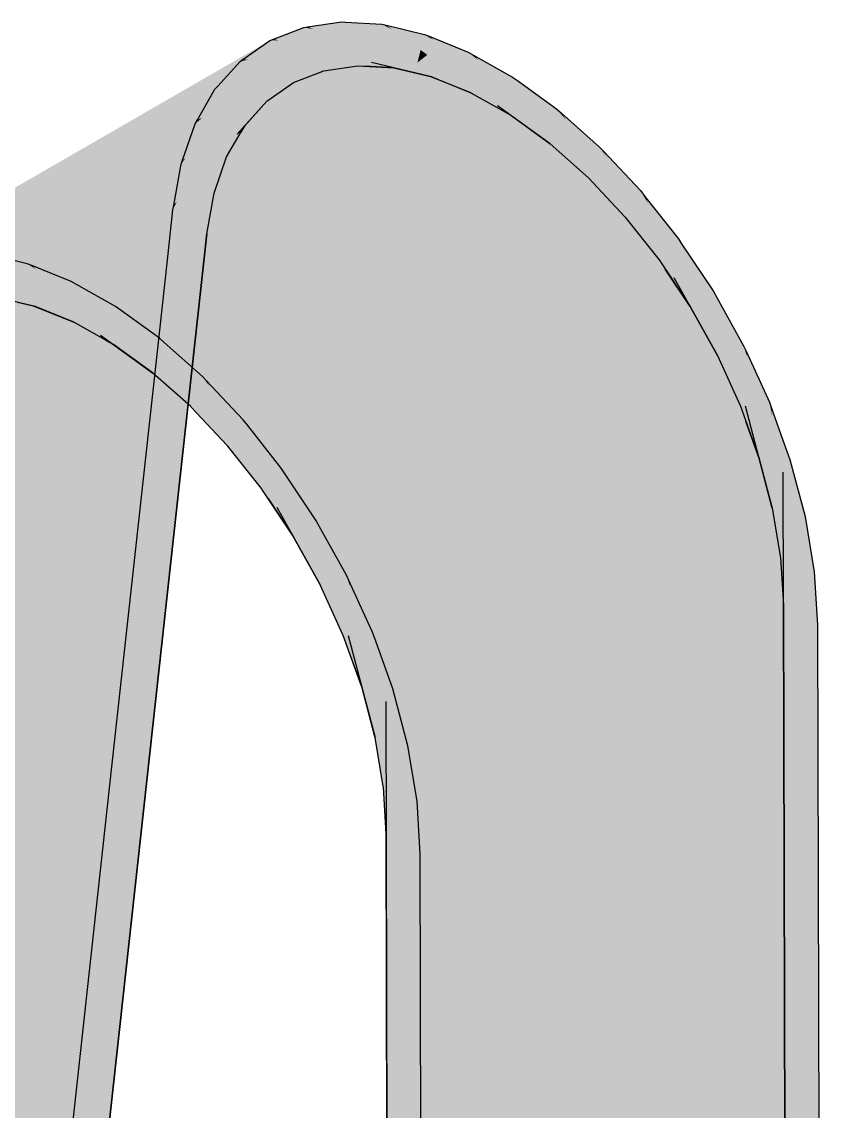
# Model space of a CAD drawing. Extents: x 0 to 2378, y 0 to 1682.
# Drawn here: x 1729 to 1778.8, y 1127.8 to 1195.7 of the extents above; entities that cross this region are included whole.
import ezdxf

# ---------------------------------------------------------------- set-up
doc = ezdxf.new("R2010")
doc.units = 0
doc.layers.add('SOMBRA', color=8, linetype='CONTINUOUS')
doc.layers.add('VISIBLE', color=7, linetype='CONTINUOUS')

msp = doc.modelspace()

# ---------------------------------------------------------------- linework, layer by layer
at = {"layer": 'SOMBRA', "color": 254}
for points in [[(1748.9395, 1195.6587), (1744.387, 1193.9355), (1724.1907, 1181.37)], [(1746.6667, 1194.182), (1748.9395, 1195.6587), (1724.1907, 1181.37)], [(1751.4638, 1195.5076), (1746.6667, 1194.182), (1726.7151, 1181.2189)], [(1749.0906, 1193.905), (1751.4638, 1195.5076), (1726.7151, 1181.2189)], [(1748.9395, 1195.6587), (1746.83, 1195.3459), (1744.387, 1193.9355)], [(1749.1976, 1195.6432), (1748.9395, 1195.6587), (1746.6667, 1194.182)], [(1751.4638, 1195.5076), (1749.1976, 1195.6432), (1746.6667, 1194.182)], [(1751.7486, 1195.4397), (1751.4638, 1195.5076), (1749.0906, 1193.905)], [(1754.1155, 1194.8748), (1751.7486, 1195.4397), (1749.0906, 1193.905)], [(1746.5989, 1195.3117), (1741.9061, 1192.9569), (1721.8502, 1181.023)], [(1744.387, 1193.9355), (1746.5989, 1195.3117), (1721.8502, 1181.023)], [(1754.1155, 1194.8748), (1749.0906, 1193.905), (1729.3667, 1180.5861)], [(1751.7983, 1193.2552), (1754.1155, 1194.8748), (1729.3667, 1180.5861)], [(1746.5989, 1195.3117), (1744.7187, 1194.5807), (1741.9061, 1192.9569)], [(1746.83, 1195.3459), (1746.5989, 1195.3117), (1744.387, 1193.9355)], [(1754.4027, 1194.7588), (1754.1155, 1194.8748), (1751.7983, 1193.2552)], [(1756.8449, 1193.7725), (1754.4027, 1194.7588), (1751.7983, 1193.2552)], [(1744.4776, 1194.487), (1740.3866, 1191.9188), (1719.7289, 1180.1983)], [(1741.9061, 1192.9569), (1744.4776, 1194.487), (1719.7289, 1180.1983)], [(1746.6667, 1194.182), (1724.1907, 1181.37), (1724.4489, 1181.3545)], [(1746.6667, 1194.182), (1724.4489, 1181.3545), (1726.7151, 1181.2189)], [(1744.4776, 1194.487), (1742.8061, 1193.3157), (1740.3866, 1191.9188)], [(1744.7187, 1194.5807), (1744.4776, 1194.487), (1741.9061, 1192.9569)], [(1744.387, 1193.9355), (1721.8502, 1181.023), (1722.0812, 1181.0572)], [(1744.387, 1193.9355), (1722.0812, 1181.0572), (1724.1907, 1181.37)], [(1749.0906, 1193.905), (1726.7151, 1181.2189), (1726.9999, 1181.151)], [(1749.0906, 1193.905), (1726.9999, 1181.151), (1729.3667, 1180.5861)], [(1756.8449, 1193.7725), (1751.7983, 1193.2552), (1732.0962, 1179.4839)], [(1754.1909, 1191.8588), (1756.8449, 1193.7725), (1732.0962, 1179.4839)], [(1757.1787, 1193.5838), (1756.8449, 1193.7725), (1754.1909, 1191.8588)], [(1759.6097, 1192.2089), (1757.1787, 1193.5838), (1754.1909, 1191.8588)], [(1742.625, 1193.1888), (1738.4983, 1190.0655), (1717.8763, 1178.9001)], [(1740.3866, 1191.9188), (1742.625, 1193.1888), (1717.8763, 1178.9001)], [(1741.9061, 1192.9569), (1719.7289, 1180.1983), (1719.97, 1180.292)], [(1741.9061, 1192.9569), (1719.97, 1180.292), (1721.8502, 1181.023)], [(1751.7983, 1193.2552), (1729.3667, 1180.5861), (1729.654, 1180.4701)], [(1751.7983, 1193.2552), (1729.654, 1180.4701), (1732.0962, 1179.4839)], [(1742.625, 1193.1888), (1741.2351, 1191.6456), (1738.4983, 1190.0655)], [(1742.8061, 1193.3157), (1742.625, 1193.1888), (1740.3866, 1191.9188)], [(1759.6097, 1192.2089), (1754.1909, 1191.8588), (1734.861, 1177.9203)], [(1757.2341, 1190.4522), (1759.6097, 1192.2089), (1734.861, 1177.9203)], [(1759.9059, 1191.9947), (1759.6097, 1192.2089), (1757.2341, 1190.4522)], [(1741.0623, 1191.4537), (1737.071, 1187.881), (1716.3136, 1177.165)], [(1738.4983, 1190.0655), (1741.0623, 1191.4537), (1716.3136, 1177.165)], [(1740.3866, 1191.9188), (1717.8763, 1178.9001), (1718.0574, 1179.027)], [(1740.3866, 1191.9188), (1718.0574, 1179.027), (1719.7289, 1180.1983)], [(1754.1909, 1191.8588), (1732.0962, 1179.4839), (1732.43, 1179.2951)], [(1754.1909, 1191.8588), (1732.43, 1179.2951), (1734.861, 1177.9203)], [(1741.0623, 1191.4537), (1739.9764, 1189.5584), (1737.071, 1187.881)], [(1741.2351, 1191.6456), (1741.0623, 1191.4537), (1738.4983, 1190.0655)], [(1762.3533, 1190.2249), (1759.9059, 1191.9947), (1757.2341, 1190.4522)], [(1738.4983, 1190.0655), (1716.3136, 1177.165), (1716.4864, 1177.3569)], [(1738.4983, 1190.0655), (1716.4864, 1177.3569), (1717.8763, 1178.9001)], [(1757.2341, 1190.4522), (1734.861, 1177.9203), (1735.1572, 1177.7061)], [(1757.2341, 1190.4522), (1735.1572, 1177.7061), (1737.6045, 1175.9362)], [(1762.3533, 1190.2249), (1757.2341, 1190.4522), (1737.6045, 1175.9362)], [(1759.8752, 1188.3542), (1762.3533, 1190.2249), (1737.6045, 1175.9362)], [(1762.6533, 1189.9582), (1762.3533, 1190.2249), (1759.8752, 1188.3542)], [(1739.8319, 1189.3063), (1736.6187, 1185.6392), (1715.0832, 1175.0176)], [(1737.071, 1187.881), (1739.8319, 1189.3063), (1715.0832, 1175.0176)], [(1739.8319, 1189.3063), (1739.0409, 1187.0376), (1736.6187, 1185.6392)], [(1739.9764, 1189.5584), (1739.8319, 1189.3063), (1737.071, 1187.881)], [(1765.0261, 1187.8489), (1762.6533, 1189.9582), (1759.8752, 1188.3542)], [(1759.8752, 1188.3542), (1737.6045, 1175.9362), (1737.9046, 1175.6695)], [(1759.8752, 1188.3542), (1737.9046, 1175.6695), (1740.2774, 1173.5602)], [(1765.0261, 1187.8489), (1759.8752, 1188.3542), (1740.2774, 1173.5602)], [(1737.071, 1187.881), (1715.0832, 1175.0176), (1715.2276, 1175.2697)], [(1737.071, 1187.881), (1715.2276, 1175.2697), (1716.3136, 1177.165)], [(1762.8795, 1186.2053), (1765.0261, 1187.8489), (1740.2774, 1173.5602)], [(1765.2722, 1187.5868), (1765.0261, 1187.8489), (1762.8795, 1186.2053)], [(1767.5717, 1185.1381), (1765.2722, 1187.5868), (1762.8795, 1186.2053)], [(1738.9551, 1186.7915), (1735.9288, 1182.7607), (1714.2064, 1172.5028)], [(1736.6187, 1185.6392), (1738.9551, 1186.7915), (1714.2064, 1172.5028)], [(1738.9551, 1186.7915), (1738.4924, 1184.2408), (1735.9288, 1182.7607)], [(1739.0409, 1187.0376), (1738.9551, 1186.7915), (1736.6187, 1185.6392)], [(1762.8795, 1186.2053), (1740.2774, 1173.5602), (1740.5235, 1173.2981)], [(1762.8795, 1186.2053), (1740.5235, 1173.2981), (1742.823, 1170.8494)], [(1767.5717, 1185.1381), (1762.8795, 1186.2053), (1742.823, 1170.8494)], [(1736.6187, 1185.6392), (1714.2064, 1172.5028), (1714.2922, 1172.749)], [(1736.6187, 1185.6392), (1714.2922, 1172.749), (1715.0832, 1175.0176)], [(1735.9288, 1182.7607), (1738.4389, 1183.946), (1713.6902, 1169.6573)], [(1738.4924, 1184.2408), (1738.4389, 1183.946), (1735.9288, 1182.7607)], [(1735.9288, 1182.7607), (1713.6902, 1169.6573), (1713.7437, 1169.9521)], [(1735.9288, 1182.7607), (1713.7437, 1169.9521), (1714.2064, 1172.5028)]]:
    msp.add_solid(points, dxfattribs=at)
at = {"layer": 'SOMBRA', "color": 253}
for points in [[(1747.1919, 1195.1998), (1746.83, 1195.3459), (1748.9395, 1195.6587)], [(1750.7964, 1194.7413), (1747.1919, 1195.1998), (1748.9395, 1195.6587)], [(1749.2549, 1195.6109), (1748.9395, 1195.6587), (1749.1976, 1195.6432)], [(1750.7964, 1194.7413), (1748.9395, 1195.6587), (1749.2549, 1195.6109)], [(1752.1092, 1195.1787), (1749.2549, 1195.6109), (1749.1976, 1195.6432)], [(1752.1092, 1195.1787), (1749.1976, 1195.6432), (1751.4638, 1195.5076)], [(1752.6126, 1194.8143), (1750.7964, 1194.7413), (1749.2549, 1195.6109)], [(1752.6126, 1194.8143), (1749.2549, 1195.6109), (1752.1092, 1195.1787)], [(1752.1092, 1195.1787), (1751.4638, 1195.5076), (1751.7486, 1195.4397)], [(1752.1092, 1195.1787), (1751.7486, 1195.4397), (1754.1155, 1194.8748)], [(1747.1919, 1195.1998), (1744.7187, 1194.5807), (1746.5989, 1195.3117)], [(1747.1919, 1195.1998), (1744.7793, 1194.5662), (1744.7187, 1194.5807)], [(1748.5511, 1194.6509), (1744.7793, 1194.5662), (1747.1919, 1195.1998)], [(1747.1919, 1195.1998), (1746.5989, 1195.3117), (1746.83, 1195.3459)], [(1750.7964, 1194.7413), (1748.5511, 1194.6509), (1747.1919, 1195.1998)], [(1752.2874, 1193.9001), (1748.5511, 1194.6509), (1750.7964, 1194.7413)], [(1753.202, 1194.3877), (1750.7964, 1194.7413), (1752.6126, 1194.8143)], [(1753.202, 1194.3877), (1752.2874, 1193.9001), (1750.7964, 1194.7413)], [(1752.6126, 1194.8143), (1752.1092, 1195.1787), (1754.1155, 1194.8748)], [(1753.202, 1194.3877), (1752.6126, 1194.8143), (1754.1155, 1194.8748)], [(1753.8734, 1193.9018), (1753.202, 1194.3877), (1754.1155, 1194.8748)], [(1753.8734, 1193.9018), (1754.1155, 1194.8748), (1754.293, 1193.5981)], [(1754.4607, 1194.7073), (1754.1155, 1194.8748), (1754.4027, 1194.7588)], [(1754.685, 1194.5081), (1754.1155, 1194.8748), (1754.4607, 1194.7073)], [(1754.293, 1193.5981), (1754.1155, 1194.8748), (1758.6739, 1190.4274)], [(1761.9432, 1188.0612), (1754.1155, 1194.8748), (1754.685, 1194.5081)], [(1761.9432, 1188.0612), (1758.6739, 1190.4274), (1754.1155, 1194.8748)], [(1757.5134, 1193.2261), (1754.4607, 1194.7073), (1754.4027, 1194.7588)], [(1757.5134, 1193.2261), (1754.4027, 1194.7588), (1756.8449, 1193.7725)], [(1743.1378, 1193.2971), (1742.8061, 1193.3157), (1744.4776, 1194.487)], [(1743.6049, 1193.2709), (1743.1378, 1193.2971), (1744.4776, 1194.487)], [(1750.8218, 1193.1187), (1743.6049, 1193.2709), (1744.4776, 1194.487)], [(1744.7793, 1194.5662), (1744.4776, 1194.487), (1744.7187, 1194.5807)], [(1745.019, 1194.5088), (1744.4776, 1194.487), (1744.7793, 1194.5662)], [(1750.8218, 1193.1187), (1744.4776, 1194.487), (1745.019, 1194.5088)], [(1748.5511, 1194.6509), (1745.019, 1194.5088), (1744.7793, 1194.5662)], [(1751.4785, 1193.4688), (1745.019, 1194.5088), (1748.5511, 1194.6509)], [(1751.4785, 1193.4688), (1750.8218, 1193.1187), (1745.019, 1194.5088)], [(1752.2874, 1193.9001), (1751.4785, 1193.4688), (1748.5511, 1194.6509)], [(1753.8734, 1193.9018), (1752.2874, 1193.9001), (1753.202, 1194.3877)], [(1758.7835, 1191.8688), (1754.685, 1194.5081), (1754.4607, 1194.7073)], [(1758.7835, 1191.8688), (1754.4607, 1194.7073), (1757.5134, 1193.2261)], [(1764.3332, 1185.9383), (1754.685, 1194.5081), (1758.7835, 1191.8688)], [(1753.5568, 1192.6296), (1750.8218, 1193.1187), (1751.4785, 1193.4688)], [(1753.6778, 1193.1157), (1751.4785, 1193.4688), (1752.2874, 1193.9001)], [(1753.6778, 1193.1157), (1753.5568, 1192.6296), (1751.4785, 1193.4688)], [(1753.8734, 1193.9018), (1753.6778, 1193.1157), (1752.2874, 1193.9001)], [(1753.6778, 1193.1157), (1753.8734, 1193.9018), (1754.293, 1193.5981)], [(1753.6778, 1193.1157), (1754.293, 1193.5981), (1754.4182, 1192.698)], [(1754.4182, 1192.698), (1754.293, 1193.5981), (1758.6739, 1190.4274)], [(1757.5134, 1193.2261), (1756.8449, 1193.7725), (1757.1787, 1193.5838)], [(1757.5134, 1193.2261), (1757.1787, 1193.5838), (1759.6097, 1192.2089)], [(1743.1378, 1193.2971), (1741.2868, 1191.6531), (1741.2351, 1191.6456)], [(1743.1378, 1193.2971), (1741.2351, 1191.6456), (1742.625, 1193.1888)], [(1743.6049, 1193.2709), (1741.2868, 1191.6531), (1743.1378, 1193.2971)], [(1743.6049, 1193.2709), (1742.5792, 1191.8415), (1741.2868, 1191.6531)], [(1749.9436, 1192.9152), (1742.5792, 1191.8415), (1743.6049, 1193.2709)], [(1743.1378, 1193.2971), (1742.625, 1193.1888), (1742.8061, 1193.3157)], [(1750.8218, 1193.1187), (1750.3929, 1192.89), (1743.6049, 1193.2709)], [(1752.1992, 1192.7887), (1750.3929, 1192.89), (1750.8218, 1193.1187)], [(1753.5568, 1192.6296), (1753.5178, 1192.4728), (1750.8218, 1193.1187)], [(1753.5568, 1192.6296), (1753.6778, 1193.1157), (1754.4182, 1192.698)], [(1753.5568, 1192.6296), (1754.4182, 1192.698), (1754.4796, 1192.2569)], [(1754.4796, 1192.2569), (1754.4182, 1192.698), (1757.0146, 1191.2332)], [(1754.4182, 1192.698), (1758.6739, 1190.4274), (1758.9902, 1190.1187)], [(1761.2695, 1190.2679), (1758.7835, 1191.8688), (1757.5134, 1193.2261)], [(1761.2695, 1190.2679), (1757.5134, 1193.2261), (1759.6097, 1192.2089)], [(1747.8435, 1192.609), (1741.3126, 1190.0765), (1742.5792, 1191.8415)], [(1753.5178, 1192.4728), (1753.5568, 1192.6296), (1754.4796, 1192.2569)], [(1753.5178, 1192.4728), (1754.4796, 1192.2569), (1754.4817, 1192.2419)], [(1754.4817, 1192.2419), (1754.4796, 1192.2569), (1754.568, 1192.2212)], [(1759.9584, 1191.9283), (1759.6097, 1192.2089), (1759.9059, 1191.9947)], [(1761.2695, 1190.2679), (1759.6097, 1192.2089), (1759.9584, 1191.9283)], [(1745.9484, 1191.8742), (1739.2235, 1187.1655), (1741.3126, 1190.0765)], [(1740.2544, 1189.6662), (1739.9764, 1189.5584), (1741.0623, 1191.4537)], [(1742.5792, 1191.8415), (1741.3126, 1190.0765), (1740.2544, 1189.6662)], [(1742.5792, 1191.8415), (1740.2544, 1189.6662), (1741.0623, 1191.4537)], [(1742.5792, 1191.8415), (1741.0623, 1191.4537), (1741.2868, 1191.6531)], [(1741.2868, 1191.6531), (1741.0623, 1191.4537), (1741.2351, 1191.6456)], [(1766.6101, 1183.5051), (1758.7835, 1191.8688), (1761.2695, 1190.2679)], [(1762.9385, 1189.5294), (1759.9584, 1191.9283), (1759.9059, 1191.9947)], [(1762.9385, 1189.5294), (1759.9059, 1191.9947), (1762.3533, 1190.2249)], [(1763.3295, 1188.9414), (1761.2695, 1190.2679), (1759.9584, 1191.9283)], [(1763.3295, 1188.9414), (1759.9584, 1191.9283), (1762.9385, 1189.5294)], [(1744.2867, 1190.7107), (1738.9551, 1186.7915), (1739.2235, 1187.1655)], [(1744.2867, 1190.7107), (1742.4416, 1188.6505), (1738.9551, 1186.7915)], [(1741.3126, 1190.0765), (1739.2235, 1187.1655), (1739.0781, 1187.0637)], [(1741.3126, 1190.0765), (1739.0781, 1187.0637), (1740.2544, 1189.6662)], [(1759.4895, 1189.837), (1758.9902, 1190.1187), (1758.6739, 1190.4274)], [(1768.7314, 1180.8188), (1761.2695, 1190.2679), (1763.3295, 1188.9414)], [(1762.9385, 1189.5294), (1762.3533, 1190.2249), (1762.6533, 1189.9582)], [(1740.2544, 1189.6662), (1739.0781, 1187.0637), (1739.0409, 1187.0376)], [(1740.2544, 1189.6662), (1739.0409, 1187.0376), (1739.8319, 1189.3063)], [(1740.2544, 1189.6662), (1739.8319, 1189.3063), (1739.9764, 1189.5584)], [(1762.9385, 1189.5294), (1762.6533, 1189.9582), (1765.0261, 1187.8489)], [(1763.3295, 1188.9414), (1762.9385, 1189.5294), (1765.0261, 1187.8489)], [(1738.3338, 1181.2234), (1742.4416, 1188.6505), (1742.6751, 1188.7749)], [(1738.3338, 1181.2234), (1738.6958, 1184.4679), (1742.4416, 1188.6505)], [(1738.6958, 1184.4679), (1738.9551, 1186.7915), (1742.4416, 1188.6505)], [(1742.8937, 1189.1553), (1742.6751, 1188.7749), (1742.4416, 1188.6505)], [(1769.6662, 1179.7025), (1769.1182, 1180.2372), (1763.3295, 1188.9414)], [(1769.6662, 1179.7025), (1763.3295, 1188.9414), (1765.0261, 1187.8489)], [(1769.6662, 1179.7025), (1765.0261, 1187.8489), (1765.4584, 1187.2528)], [(1765.4584, 1187.2528), (1765.0261, 1187.8489), (1765.3109, 1187.5175)], [(1765.3109, 1187.5175), (1765.0261, 1187.8489), (1765.2722, 1187.5868)], [(1768.0667, 1184.3101), (1765.3109, 1187.5175), (1765.2722, 1187.5868)], [(1768.0667, 1184.3101), (1765.2722, 1187.5868), (1767.5717, 1185.1381)], [(1768.865, 1182.5551), (1765.4584, 1187.2528), (1765.3109, 1187.5175)], [(1768.865, 1182.5551), (1765.3109, 1187.5175), (1768.0667, 1184.3101)], [(1737.6949, 1175.4983), (1738.3338, 1181.2234), (1741.7906, 1187.2365)], [(1738.6958, 1184.4679), (1738.4924, 1184.2408), (1738.9551, 1186.7915)], [(1739.2235, 1187.1655), (1738.9551, 1186.7915), (1739.0781, 1187.0637)], [(1739.0781, 1187.0637), (1738.9551, 1186.7915), (1739.0409, 1187.0376)], [(1770.5585, 1178.8319), (1769.6662, 1179.7025), (1765.4584, 1187.2528)], [(1770.5585, 1178.8319), (1765.4584, 1187.2528), (1768.865, 1182.5551)], [(1735.118, 1152.407), (1737.6949, 1175.4983), (1741.0057, 1184.987)], [(1764.923, 1183.0909), (1767.5717, 1185.1381), (1742.823, 1170.8494)], [(1767.8521, 1184.782), (1767.5717, 1185.1381), (1764.923, 1183.0909)], [(1769.9405, 1182.1293), (1767.8521, 1184.782), (1764.923, 1183.0909)], [(1768.0667, 1184.3101), (1767.5717, 1185.1381), (1767.8521, 1184.782)], [(1768.0667, 1184.3101), (1767.8521, 1184.782), (1769.9405, 1182.1293)], [(1738.4389, 1183.946), (1714.182, 1167.0026), (1713.6902, 1169.6573)], [(1738.4389, 1183.946), (1738.0956, 1180.8091), (1714.182, 1167.0026)], [(1738.6958, 1184.4679), (1738.3338, 1181.2234), (1738.0956, 1180.8091)], [(1738.6958, 1184.4679), (1738.0956, 1180.8091), (1738.4389, 1183.946)], [(1738.6958, 1184.4679), (1738.4389, 1183.946), (1738.4924, 1184.2408)], [(1770.8854, 1179.7689), (1768.865, 1182.5551), (1768.0667, 1184.3101)], [(1770.8854, 1179.7689), (1768.0667, 1184.3101), (1769.9405, 1182.1293)], [(1764.923, 1183.0909), (1742.823, 1170.8494), (1743.1033, 1170.4933)], [(1764.923, 1183.0909), (1743.1033, 1170.4933), (1745.1918, 1167.8406)], [(1769.9405, 1182.1293), (1764.923, 1183.0909), (1745.1918, 1167.8406)], [(1771.5868, 1177.8287), (1770.5585, 1178.8319), (1768.865, 1182.5551)], [(1771.5868, 1177.8287), (1768.865, 1182.5551), (1770.8854, 1179.7689)], [(1732.3192, 1107.2818), (1735.118, 1152.407), (1740.5461, 1182.4437)], [(1767.8416, 1180.501), (1769.9405, 1182.1293), (1745.1918, 1167.8406)], [(1770.1409, 1181.8285), (1769.9405, 1182.1293), (1767.8416, 1180.501)], [(1772.0972, 1178.8919), (1770.1409, 1181.8285), (1767.8416, 1180.501)], [(1770.8854, 1179.7689), (1769.9405, 1182.1293), (1770.1655, 1181.7604)], [(1770.1655, 1181.7604), (1769.9405, 1182.1293), (1770.1409, 1181.8285)], [(1772.4529, 1178.0103), (1770.1655, 1181.7604), (1770.1409, 1181.8285)], [(1772.4529, 1178.0103), (1770.1409, 1181.8285), (1772.0972, 1178.8919)], [(1738.3338, 1181.2234), (1737.6949, 1175.4983), (1737.4317, 1174.7442)], [(1738.3338, 1181.2234), (1737.4317, 1174.7442), (1738.0956, 1180.8091)], [(1772.6195, 1177.3777), (1770.8854, 1179.7689), (1770.1655, 1181.7604)], [(1772.6195, 1177.3777), (1770.1655, 1181.7604), (1772.4529, 1178.0103)], [(1738.0956, 1180.8091), (1715.1327, 1161.8698), (1714.182, 1167.0026)], [(1738.0956, 1180.8091), (1737.4317, 1174.7442), (1715.1327, 1161.8698)], [(1767.8416, 1180.501), (1745.1918, 1167.8406), (1745.3922, 1167.5398)], [(1767.8416, 1180.501), (1745.3922, 1167.5398), (1747.3485, 1164.6032)], [(1772.0972, 1178.8919), (1767.8416, 1180.501), (1747.3485, 1164.6032)], [(1769.1182, 1180.2372), (1769.6662, 1179.7025), (1770.6618, 1177.9162)], [(1769.6662, 1179.7025), (1770.5585, 1178.8319), (1772.3659, 1174.8584)], [(1772.8168, 1176.6286), (1771.5868, 1177.8287), (1770.8854, 1179.7689)], [(1772.8168, 1176.6286), (1770.8854, 1179.7689), (1772.6195, 1177.3777)], [(1769.2825, 1176.7105), (1772.0972, 1178.8919), (1747.3485, 1164.6032)], [(1772.3316, 1178.4709), (1772.0972, 1178.8919), (1769.2825, 1176.7105)], [(1773.9993, 1175.4749), (1772.3316, 1178.4709), (1769.2825, 1176.7105)], [(1770.5585, 1178.8319), (1771.5868, 1177.8287), (1773.8013, 1171.7026)], [(1772.4529, 1178.0103), (1772.0972, 1178.8919), (1772.3316, 1178.4709)], [(1772.4529, 1178.0103), (1772.3316, 1178.4709), (1773.9993, 1175.4749)], [(1771.5868, 1177.8287), (1774.1135, 1171.705), (1774.1422, 1170.7597)], [(1771.5868, 1177.8287), (1772.8168, 1176.6286), (1774.1135, 1171.705)], [(1772.6195, 1177.3777), (1772.4529, 1178.0103), (1773.9993, 1175.4749)], [(1772.8168, 1176.6286), (1772.6195, 1177.3777), (1773.9993, 1175.4749)], [(1769.2825, 1176.7105), (1747.3485, 1164.6032), (1747.5828, 1164.1822)], [(1769.2825, 1176.7105), (1747.5828, 1164.1822), (1749.2506, 1161.1862)], [(1773.9993, 1175.4749), (1769.2825, 1176.7105), (1749.2506, 1161.1862)], [(1772.8168, 1176.6286), (1773.9993, 1175.4749), (1774.1135, 1171.705)], [(1737.6949, 1175.4983), (1735.118, 1152.407), (1734.7852, 1150.565)], [(1737.6949, 1175.4983), (1734.7852, 1150.565), (1737.4317, 1174.7442)], [(1775.7883, 1165.3462), (1774.1135, 1171.705), (1773.9993, 1175.4749)], [(1775.7883, 1165.3462), (1773.9993, 1175.4749), (1774.217, 1174.7782)], [(1774.217, 1174.7782), (1773.9993, 1175.4749), (1774.1712, 1175.0535)], [(1774.1712, 1175.0535), (1773.9993, 1175.4749), (1774.1593, 1175.1249)], [(1775.771, 1171.1308), (1774.1593, 1175.1249), (1775.6115, 1171.9476)], [(1775.771, 1171.1308), (1774.1712, 1175.0535), (1774.1593, 1175.1249)], [(1775.8695, 1169.4903), (1774.1712, 1175.0535), (1775.771, 1171.1308)], [(1775.8695, 1169.4903), (1774.217, 1174.7782), (1774.1712, 1175.0535)], [(1737.4317, 1174.7442), (1718.9233, 1141.4071), (1715.1327, 1161.8698)], [(1737.4317, 1174.7442), (1734.7852, 1150.565), (1718.9233, 1141.4071)], [(1776.3045, 1162.2476), (1774.217, 1174.7782), (1775.8695, 1169.4903)], [(1774.9539, 1168.5142), (1774.1422, 1170.7597), (1774.1135, 1171.705)], [(1775.771, 1171.1308), (1775.6115, 1171.9476), (1775.7441, 1171.5784)], [(1776.4552, 1169.453), (1775.7441, 1171.5784), (1776.4549, 1169.5992)], [(1776.4552, 1169.453), (1775.771, 1171.1308), (1775.7441, 1171.5784)], [(1776.46, 1167.6008), (1775.8695, 1169.4903), (1775.771, 1171.1308)], [(1776.46, 1167.6008), (1775.771, 1171.1308), (1776.4552, 1169.453)], [(1776.4813, 1159.3041), (1775.8695, 1169.4903), (1776.46, 1167.6008)], [(1776.4552, 1169.453), (1776.4549, 1169.5992), (1776.8914, 1168.3836)], [(1776.46, 1167.6008), (1776.4552, 1169.453), (1776.8914, 1168.3836)], [(1776.46, 1167.6008), (1776.8914, 1168.3836), (1778.4046, 1161.378)], [(1776.8914, 1168.3836), (1777.8319, 1164.8359), (1778.4046, 1161.378)], [(1777.7108, 1052.9786), (1776.6656, 1087.4769), (1776.46, 1167.6008)], [(1777.7108, 1052.9786), (1776.46, 1167.6008), (1778.4046, 1161.378)], [(1751.5485, 1148.0026), (1751.0396, 1151.0575), (1775.7883, 1165.3462)], [(1751.5558, 1147.9589), (1751.5485, 1148.0026), (1775.7883, 1165.3462)], [(1751.5558, 1147.9589), (1775.7883, 1165.3462), (1776.3045, 1162.2476)], [(1751.7301, 1145.0569), (1751.5558, 1147.9589), (1776.3045, 1162.2476)], [(1751.7325, 1145.0155), (1751.7301, 1145.0569), (1776.3045, 1162.2476)], [(1751.7325, 1145.0155), (1776.3045, 1162.2476), (1776.4813, 1159.3041)], [(1777.7108, 1052.9786), (1778.4046, 1161.378), (1778.6068, 1085.1632)], [(1778.6068, 1085.1632), (1778.4046, 1161.378), (1778.6908, 1088.1773)], [(1778.6908, 1088.1773), (1778.4046, 1161.378), (1778.6026, 1158.0794)], [(1752.0811, 1009.1642), (1751.7325, 1145.0155), (1776.4813, 1159.3041)], [(1752.0861, 1007.2235), (1752.0811, 1009.1642), (1776.4813, 1159.3041)], [(1752.0861, 1007.2235), (1776.4813, 1159.3041), (1776.8348, 1021.5122)], [(1778.6908, 1088.1773), (1778.6026, 1158.0794), (1778.7743, 1091.1767)], [(1732.3192, 1107.2818), (1728.2637, 1090.9838), (1735.118, 1152.407)], [(1735.118, 1152.407), (1728.2637, 1090.9838), (1734.7852, 1150.565)], [(1734.7852, 1150.565), (1728.2637, 1090.9838), (1718.9233, 1141.4071)]]:
    msp.add_solid(points, dxfattribs=at)
at = {"layer": 'SOMBRA', "color": 252}
for points in [[(1725.1948, 1178.6265), (1747.8435, 1192.609), (1749.9436, 1192.9152)], [(1727.4187, 1178.5018), (1725.1948, 1178.6265), (1749.9436, 1192.9152)], [(1727.4505, 1178.5), (1727.4187, 1178.5018), (1749.9436, 1192.9152)], [(1727.4505, 1178.5), (1749.9436, 1192.9152), (1752.1992, 1192.7887)], [(1729.7859, 1177.9405), (1727.4505, 1178.5), (1752.1992, 1192.7887)], [(1729.8193, 1177.9325), (1729.7859, 1177.9405), (1752.1992, 1192.7887)], [(1729.8193, 1177.9325), (1752.1992, 1192.7887), (1754.568, 1192.2212)], [(1723.0947, 1178.3203), (1745.9484, 1191.8742), (1747.8435, 1192.609)], [(1725.1652, 1178.6222), (1723.0947, 1178.3203), (1747.8435, 1192.609)], [(1725.1948, 1178.6265), (1725.1652, 1178.6222), (1747.8435, 1192.609)], [(1732.2314, 1176.9585), (1729.8193, 1177.9325), (1754.568, 1192.2212)], [(1732.2659, 1176.9446), (1732.2314, 1176.9585), (1754.568, 1192.2212)], [(1732.2659, 1176.9446), (1754.568, 1192.2212), (1757.0146, 1191.2332)], [(1721.1997, 1177.5855), (1744.2867, 1190.7107), (1745.9484, 1191.8742)], [(1723.068, 1178.31), (1721.1997, 1177.5855), (1745.9484, 1191.8742)], [(1723.0947, 1178.3203), (1723.068, 1178.31), (1745.9484, 1191.8742)], [(1719.538, 1176.422), (1742.8937, 1189.1553), (1744.2867, 1190.7107)], [(1721.1763, 1177.5691), (1719.538, 1176.422), (1744.2867, 1190.7107)], [(1721.1997, 1177.5855), (1721.1763, 1177.5691), (1744.2867, 1190.7107)], [(1734.7059, 1175.568), (1732.2659, 1176.9446), (1757.0146, 1191.2332)], [(1734.7408, 1175.5484), (1734.7059, 1175.568), (1757.0146, 1191.2332)], [(1734.7408, 1175.5484), (1757.0146, 1191.2332), (1759.4895, 1189.837)], [(1737.1599, 1173.7975), (1734.7408, 1175.5484), (1759.4895, 1189.837)], [(1737.1944, 1173.7725), (1737.1599, 1173.7975), (1759.4895, 1189.837)], [(1737.1944, 1173.7725), (1759.4895, 1189.837), (1761.9432, 1188.0612)], [(1718.145, 1174.8666), (1741.7906, 1187.2365), (1742.8937, 1189.1553)], [(1719.5184, 1176.4001), (1718.145, 1174.8666), (1742.8937, 1189.1553)], [(1719.538, 1176.422), (1719.5184, 1176.4001), (1742.8937, 1189.1553)], [(1739.5508, 1171.6795), (1737.1944, 1173.7725), (1761.9432, 1188.0612)], [(1739.5845, 1171.6496), (1739.5508, 1171.6795), (1761.9432, 1188.0612)], [(1739.5845, 1171.6496), (1761.9432, 1188.0612), (1764.3332, 1185.9383)], [(1717.0419, 1172.9478), (1741.0057, 1184.987), (1741.7906, 1187.2365)], [(1718.1294, 1174.8395), (1717.0419, 1172.9478), (1741.7906, 1187.2365)], [(1718.145, 1174.8666), (1718.1294, 1174.8395), (1741.7906, 1187.2365)], [(1741.8293, 1169.2507), (1739.5845, 1171.6496), (1764.3332, 1185.9383)], [(1741.8613, 1169.2164), (1741.8293, 1169.2507), (1764.3332, 1185.9383)], [(1741.8613, 1169.2164), (1764.3332, 1185.9383), (1766.6101, 1183.5051)], [(1716.257, 1170.6984), (1740.5461, 1182.4437), (1741.0057, 1184.987)], [(1717.0308, 1172.9161), (1716.257, 1170.6984), (1741.0057, 1184.987)], [(1717.0419, 1172.9478), (1717.0308, 1172.9161), (1741.0057, 1184.987)], [(1743.9528, 1166.568), (1741.8613, 1169.2164), (1766.6101, 1183.5051)], [(1743.9827, 1166.5301), (1743.9528, 1166.568), (1766.6101, 1183.5051)], [(1743.9827, 1166.5301), (1766.6101, 1183.5051), (1768.7314, 1180.8188)], [(1715.7974, 1168.155), (1730.3708, 1089.4814), (1740.5461, 1182.4437)], [(1716.2505, 1170.6625), (1715.7974, 1168.155), (1740.5461, 1182.4437)], [(1716.257, 1170.6984), (1716.2505, 1170.6625), (1740.5461, 1182.4437)], [(1727.3605, 1180.89), (1729.3667, 1180.5861), (1726.9999, 1181.151)], [(1727.8638, 1180.5256), (1729.3667, 1180.5861), (1727.3605, 1180.89)], [(1728.4532, 1180.0991), (1729.3667, 1180.5861), (1727.8638, 1180.5256)], [(1729.1246, 1179.6131), (1729.3667, 1180.5861), (1728.4532, 1180.0991)], [(1729.5443, 1179.3094), (1729.3667, 1180.5861), (1729.1246, 1179.6131)], [(1729.712, 1180.4186), (1729.654, 1180.4701), (1729.3667, 1180.5861)], [(1729.9363, 1180.2194), (1729.712, 1180.4186), (1729.3667, 1180.5861)], [(1729.5443, 1179.3094), (1733.9251, 1176.1387), (1729.3667, 1180.5861)], [(1733.9251, 1176.1387), (1729.9363, 1180.2194), (1729.3667, 1180.5861)], [(1729.712, 1180.4186), (1732.0962, 1179.4839), (1729.654, 1180.4701)], [(1745.8859, 1163.6684), (1743.9827, 1166.5301), (1768.7314, 1180.8188)], [(1745.913, 1163.6275), (1745.8859, 1163.6684), (1768.7314, 1180.8188)], [(1745.913, 1163.6275), (1768.7314, 1180.8188), (1770.6618, 1177.9162)], [(1728.929, 1178.8271), (1729.1246, 1179.6131), (1728.4532, 1180.0991)], [(1729.9363, 1180.2194), (1732.7647, 1178.9374), (1729.712, 1180.4186)], [(1729.712, 1180.4186), (1732.43, 1179.2951), (1732.0962, 1179.4839)], [(1729.712, 1180.4186), (1732.7647, 1178.9374), (1732.43, 1179.2951)], [(1729.9363, 1180.2194), (1734.0348, 1177.5801), (1732.7647, 1178.9374)], [(1733.9251, 1176.1387), (1737.1944, 1173.7725), (1729.9363, 1180.2194)], [(1739.5845, 1171.6496), (1734.0348, 1177.5801), (1729.9363, 1180.2194)], [(1729.6695, 1178.4093), (1729.1246, 1179.6131), (1728.929, 1178.8271)], [(1729.6695, 1178.4093), (1729.5443, 1179.3094), (1729.1246, 1179.6131)], [(1729.5443, 1179.3094), (1729.6695, 1178.4093), (1734.2415, 1175.83)], [(1729.5443, 1179.3094), (1734.2415, 1175.83), (1733.9251, 1176.1387)], [(1732.7647, 1178.9374), (1734.861, 1177.9203), (1732.43, 1179.2951)], [(1729.7308, 1177.9682), (1728.929, 1178.8271), (1728.808, 1178.3409)], [(1729.7308, 1177.9682), (1729.6695, 1178.4093), (1728.929, 1178.8271)], [(1734.0348, 1177.5801), (1734.861, 1177.9203), (1732.7647, 1178.9374)], [(1729.7329, 1177.9532), (1728.808, 1178.3409), (1728.769, 1178.1841)], [(1729.7329, 1177.9532), (1729.7308, 1177.9682), (1728.808, 1178.3409)], [(1732.2659, 1176.9446), (1729.6695, 1178.4093), (1729.7308, 1177.9682)], [(1729.8193, 1177.9325), (1729.7308, 1177.9682), (1729.7329, 1177.9532)], [(1734.0348, 1177.5801), (1735.2097, 1177.6396), (1734.861, 1177.9203)], [(1735.2097, 1177.6396), (1735.1572, 1177.7061), (1734.861, 1177.9203)], [(1747.5932, 1160.6128), (1745.913, 1163.6275), (1770.6618, 1177.9162)], [(1747.6172, 1160.5697), (1747.5932, 1160.6128), (1770.6618, 1177.9162)], [(1747.6172, 1160.5697), (1770.6618, 1177.9162), (1772.3659, 1174.8584)], [(1734.0348, 1177.5801), (1736.5208, 1175.9792), (1735.2097, 1177.6396)], [(1741.8613, 1169.2164), (1736.5208, 1175.9792), (1734.0348, 1177.5801)], [(1735.2097, 1177.6396), (1737.6045, 1175.9362), (1735.1572, 1177.7061)], [(1736.5208, 1175.9792), (1738.1897, 1175.2407), (1735.2097, 1177.6396)], [(1735.2097, 1177.6396), (1737.9046, 1175.6695), (1737.6045, 1175.9362)], [(1735.2097, 1177.6396), (1738.1897, 1175.2407), (1737.9046, 1175.6695)], [(1734.7408, 1175.5484), (1733.9251, 1176.1387), (1734.2415, 1175.83)], [(1736.5208, 1175.9792), (1738.5807, 1174.6528), (1738.1897, 1175.2407)], [(1743.9827, 1166.5301), (1738.5807, 1174.6528), (1736.5208, 1175.9792)], [(1738.1897, 1175.2407), (1740.2774, 1173.5602), (1737.9046, 1175.6695)], [(1738.5807, 1174.6528), (1740.2774, 1173.5602), (1738.1897, 1175.2407)], [(1771.7038, 1173.7072), (1773.9993, 1175.4749), (1749.2506, 1161.1862)], [(1774.1593, 1175.1249), (1773.9993, 1175.4749), (1771.7038, 1173.7072)], [(1775.6115, 1171.9476), (1774.1593, 1175.1249), (1771.7038, 1173.7072)], [(1744.3694, 1165.9485), (1740.2774, 1173.5602), (1738.5807, 1174.6528)], [(1749.0324, 1157.4584), (1747.6172, 1160.5697), (1772.3659, 1174.8584)], [(1749.0526, 1157.414), (1749.0324, 1157.4584), (1772.3659, 1174.8584)], [(1749.0526, 1157.414), (1772.3659, 1174.8584), (1773.8013, 1171.7026)], [(1771.7038, 1173.7072), (1749.2506, 1161.1862), (1749.4106, 1160.8362)], [(1771.7038, 1173.7072), (1749.4106, 1160.8362), (1750.8628, 1157.6589)], [(1775.6115, 1171.9476), (1771.7038, 1173.7072), (1750.8628, 1157.6589)], [(1744.3694, 1165.9485), (1740.7097, 1172.9641), (1740.2774, 1173.5602)], [(1740.7097, 1172.9641), (1740.5621, 1173.2288), (1740.2774, 1173.5602)], [(1740.5621, 1173.2288), (1740.5235, 1173.2981), (1740.2774, 1173.5602)], [(1740.5621, 1173.2288), (1742.823, 1170.8494), (1740.5235, 1173.2981)], [(1740.7097, 1172.9641), (1743.318, 1170.0215), (1740.5621, 1173.2288)], [(1740.5621, 1173.2288), (1743.1033, 1170.4933), (1742.823, 1170.8494)], [(1740.5621, 1173.2288), (1743.318, 1170.0215), (1743.1033, 1170.4933)], [(1744.3694, 1165.9485), (1744.9175, 1165.4138), (1740.7097, 1172.9641)], [(1744.9175, 1165.4138), (1744.1163, 1168.2664), (1740.7097, 1172.9641)], [(1740.7097, 1172.9641), (1744.1163, 1168.2664), (1743.318, 1170.0215)], [(1750.189, 1154.2704), (1749.0526, 1157.414), (1773.8013, 1171.7026)], [(1750.2052, 1154.2255), (1750.189, 1154.2704), (1773.8013, 1171.7026)], [(1750.2052, 1154.2255), (1773.8013, 1171.7026), (1774.9539, 1168.5142)], [(1773.1802, 1170.0981), (1775.6115, 1171.9476), (1750.8628, 1157.6589)], [(1775.7441, 1171.5784), (1775.6115, 1171.9476), (1773.1802, 1170.0981)], [(1776.4549, 1169.5992), (1775.7441, 1171.5784), (1773.1802, 1170.0981)], [(1743.318, 1170.0215), (1745.1918, 1167.8406), (1743.1033, 1170.4933)], [(1744.1163, 1168.2664), (1745.1918, 1167.8406), (1743.318, 1170.0215)], [(1773.1802, 1170.0981), (1750.8628, 1157.6589), (1750.9954, 1157.2897)], [(1760.1473, 1160.184), (1773.1802, 1170.0981), (1750.9954, 1157.2897)], [(1776.4549, 1169.5992), (1773.1802, 1170.0981), (1760.1473, 1160.184)], [(1776.8914, 1168.3836), (1776.4549, 1169.5992), (1760.1473, 1160.184)], [(1744.9175, 1165.4138), (1745.8098, 1164.5433), (1744.1163, 1168.2664)], [(1745.8098, 1164.5433), (1746.1367, 1165.4802), (1744.1163, 1168.2664)], [(1744.1163, 1168.2664), (1746.1367, 1165.4802), (1745.4168, 1167.4718)], [(1744.1163, 1168.2664), (1745.4168, 1167.4718), (1745.1918, 1167.8406)], [(1751.0278, 1151.1022), (1750.2052, 1154.2255), (1774.9539, 1168.5142)], [(1751.0396, 1151.0575), (1751.0278, 1151.1022), (1774.9539, 1168.5142)], [(1751.0396, 1151.0575), (1774.9539, 1168.5142), (1775.7883, 1165.3462)], [(1776.8914, 1168.3836), (1760.1473, 1160.184), (1752.1427, 1154.0949)], [(1776.8914, 1168.3836), (1752.1427, 1154.0949), (1753.0831, 1150.5472)], [(1777.8319, 1164.8359), (1776.8914, 1168.3836), (1753.0831, 1150.5472)], [(1715.7974, 1168.155), (1715.654, 1166.8456), (1730.3708, 1089.4814)], [(1745.4168, 1167.4718), (1745.3922, 1167.5398), (1745.1918, 1167.8406)], [(1745.4168, 1167.4718), (1747.3485, 1164.6032), (1745.3922, 1167.5398)], [(1746.1367, 1165.4802), (1747.7041, 1163.7216), (1745.4168, 1167.4718)], [(1745.4168, 1167.4718), (1747.7041, 1163.7216), (1747.5828, 1164.1822)], [(1745.4168, 1167.4718), (1747.5828, 1164.1822), (1747.3485, 1164.6032)], [(1715.654, 1166.8456), (1705.6221, 1075.1928), (1730.3708, 1089.4814)], [(1745.913, 1163.6275), (1744.9175, 1165.4138), (1744.3694, 1165.9485)], [(1747.6172, 1160.5697), (1745.8098, 1164.5433), (1744.9175, 1165.4138)], [(1745.8098, 1164.5433), (1746.8381, 1163.54), (1746.1367, 1165.4802)], [(1746.8381, 1163.54), (1747.8707, 1163.089), (1746.1367, 1165.4802)], [(1746.1367, 1165.4802), (1747.8707, 1163.089), (1747.7041, 1163.7216)], [(1749.0526, 1157.414), (1746.8381, 1163.54), (1745.8098, 1164.5433)], [(1747.7041, 1163.7216), (1749.2506, 1161.1862), (1747.5828, 1164.1822)], [(1777.8319, 1164.8359), (1753.0831, 1150.5472), (1753.6559, 1147.0894)], [(1778.4046, 1161.378), (1777.8319, 1164.8359), (1753.6559, 1147.0894)], [(1749.3934, 1156.4711), (1748.068, 1162.34), (1746.8381, 1163.54)], [(1746.8381, 1163.54), (1748.068, 1162.34), (1747.8707, 1163.089)], [(1747.8707, 1163.089), (1749.2506, 1161.1862), (1747.7041, 1163.7216)], [(1748.068, 1162.34), (1749.2506, 1161.1862), (1747.8707, 1163.089)], [(1749.3934, 1156.4711), (1749.3648, 1157.4163), (1748.068, 1162.34)], [(1749.3648, 1157.4163), (1749.2506, 1161.1862), (1748.068, 1162.34)], [(1749.3648, 1157.4163), (1749.4683, 1160.4895), (1749.2506, 1161.1862)], [(1749.4683, 1160.4895), (1749.4224, 1160.7648), (1749.2506, 1161.1862)], [(1749.4224, 1160.7648), (1749.4106, 1160.8362), (1749.2506, 1161.1862)], [(1749.4224, 1160.7648), (1750.8628, 1157.6589), (1749.4106, 1160.8362)], [(1778.4046, 1161.378), (1753.6559, 1147.0894), (1753.8539, 1143.7907)], [(1778.6026, 1158.0794), (1778.4046, 1161.378), (1753.8539, 1143.7907)], [(1749.3648, 1157.4163), (1751.0396, 1151.0575), (1749.4683, 1160.4895)], [(1749.4224, 1160.7648), (1751.0223, 1156.8421), (1750.9954, 1157.2897)], [(1749.4224, 1160.7648), (1750.9954, 1157.2897), (1750.8628, 1157.6589)], [(1749.4683, 1160.4895), (1751.0223, 1156.8421), (1749.4224, 1160.7648)], [(1751.5558, 1147.9589), (1751.1208, 1155.2016), (1749.4683, 1160.4895)], [(1749.4683, 1160.4895), (1751.1208, 1155.2016), (1751.0223, 1156.8421)], [(1760.1473, 1160.184), (1750.9954, 1157.2897), (1751.7061, 1155.3105)], [(1760.1473, 1160.184), (1751.7061, 1155.3105), (1752.1427, 1154.0949)], [(1766.7579, 1084.239), (1778.6026, 1158.0794), (1753.8539, 1143.7907)], [(1778.7743, 1091.1767), (1778.6026, 1158.0794), (1766.7579, 1084.239)], [(1750.2052, 1154.2255), (1749.3648, 1157.4163), (1749.3934, 1156.4711)], [(1751.0223, 1156.8421), (1751.7061, 1155.3105), (1750.9954, 1157.2897)], [(1751.1208, 1155.2016), (1751.7065, 1155.1643), (1751.0223, 1156.8421)], [(1751.0223, 1156.8421), (1751.7065, 1155.1643), (1751.7061, 1155.3105)], [(1751.7325, 1145.0155), (1751.7112, 1153.3121), (1751.1208, 1155.2016)], [(1751.1208, 1155.2016), (1751.7112, 1153.3121), (1751.7065, 1155.1643)], [(1751.7065, 1155.1643), (1752.1427, 1154.0949), (1751.7061, 1155.3105)], [(1751.7112, 1153.3121), (1752.1427, 1154.0949), (1751.7065, 1155.1643)], [(1751.7112, 1153.3121), (1753.6559, 1147.0894), (1752.1427, 1154.0949)], [(1753.6559, 1147.0894), (1753.0831, 1150.5472), (1752.1427, 1154.0949)], [(1751.9168, 1073.1882), (1753.6559, 1147.0894), (1751.7112, 1153.3121)], [(1751.9168, 1073.1882), (1753.8581, 1070.8745), (1753.6559, 1147.0894)], [(1753.8581, 1070.8745), (1753.942, 1073.8887), (1753.6559, 1147.0894)], [(1753.942, 1073.8887), (1753.8539, 1143.7907), (1753.6559, 1147.0894)], [(1766.7579, 1084.239), (1753.8539, 1143.7907), (1754.0255, 1076.888)], [(1753.942, 1073.8887), (1754.0255, 1076.888), (1753.8539, 1143.7907)]]:
    msp.add_solid(points, dxfattribs=at)
at = {"layer": 'VISIBLE'}
for p, q in [((1746.83, 1195.3459), (1748.9395, 1195.6587)), ((1748.9395, 1195.6587), (1749.1976, 1195.6432)), ((1749.1976, 1195.6432), (1751.4638, 1195.5076)), ((1751.4638, 1195.5076), (1751.7486, 1195.4397)), ((1751.7486, 1195.4397), (1754.1155, 1194.8748)), ((1744.7187, 1194.5807), (1746.5989, 1195.3117)), ((1746.5989, 1195.3117), (1746.83, 1195.3459)), ((1754.1155, 1194.8748), (1754.4027, 1194.7588)), ((1754.4027, 1194.7588), (1756.8449, 1193.7725)), ((1742.8061, 1193.3157), (1744.4776, 1194.487)), ((1744.4776, 1194.487), (1744.7187, 1194.5807)), ((1756.8449, 1193.7725), (1757.1787, 1193.5838)), ((1757.1787, 1193.5838), (1759.6097, 1192.2089)), ((1741.2351, 1191.6456), (1742.625, 1193.1888)), ((1742.625, 1193.1888), (1742.8061, 1193.3157)), ((1747.8435, 1192.609), (1749.9436, 1192.9152)), ((1749.9436, 1192.9152), (1752.1992, 1192.7887)), ((1752.1992, 1192.7887), (1750.3929, 1192.89)), ((1753.5178, 1192.4728), (1750.8218, 1193.1187)), ((1752.1992, 1192.7887), (1754.568, 1192.2212)), ((1745.9484, 1191.8742), (1747.8435, 1192.609)), ((1754.4817, 1192.2419), (1753.5178, 1192.4728)), ((1757.0146, 1191.2332), (1754.4796, 1192.2569)), ((1754.568, 1192.2212), (1754.4817, 1192.2419)), ((1754.568, 1192.2212), (1757.0146, 1191.2332)), ((1759.6097, 1192.2089), (1759.9059, 1191.9947)), ((1739.9764, 1189.5584), (1741.0623, 1191.4537)), ((1741.0623, 1191.4537), (1741.2351, 1191.6456)), ((1744.2867, 1190.7107), (1745.9484, 1191.8742)), ((1759.9059, 1191.9947), (1762.3533, 1190.2249)), ((1744.2867, 1190.7107), (1742.4416, 1188.6505)), ((1742.8937, 1189.1553), (1744.2867, 1190.7107)), ((1757.0146, 1191.2332), (1759.4895, 1189.837)), ((1761.9432, 1188.0612), (1758.6739, 1190.4274)), ((1759.4895, 1189.837), (1758.9902, 1190.1187)), ((1762.3533, 1190.2249), (1762.6533, 1189.9582)), ((1739.0409, 1187.0376), (1739.8319, 1189.3063)), ((1739.8319, 1189.3063), (1739.9764, 1189.5584)), ((1759.4895, 1189.837), (1761.9432, 1188.0612)), ((1762.6533, 1189.9582), (1765.0261, 1187.8489)), ((1741.7906, 1187.2365), (1742.8937, 1189.1553)), ((1742.8937, 1189.1553), (1742.6751, 1188.7749)), ((1761.9432, 1188.0612), (1764.3332, 1185.9383)), ((1765.0261, 1187.8489), (1765.2722, 1187.5868)), ((1765.2722, 1187.5868), (1767.5717, 1185.1381)), ((1738.4924, 1184.2408), (1738.9551, 1186.7915)), ((1738.9551, 1186.7915), (1739.0409, 1187.0376)), ((1741.0057, 1184.987), (1741.7906, 1187.2365)), ((1764.3332, 1185.9383), (1766.6101, 1183.5051)), ((1740.5461, 1182.4437), (1741.0057, 1184.987)), ((1767.5717, 1185.1381), (1767.8521, 1184.782)), ((1767.8521, 1184.782), (1769.9405, 1182.1293)), ((1738.0956, 1180.8091), (1738.4389, 1183.946)), ((1738.4389, 1183.946), (1738.4924, 1184.2408)), ((1766.6101, 1183.5051), (1768.7314, 1180.8188)), ((1730.3708, 1089.4814), (1740.5461, 1182.4437)), ((1740.5461, 1182.4437), (1732.3192, 1107.2818)), ((1769.9405, 1182.1293), (1770.1409, 1181.8285)), ((1770.1409, 1181.8285), (1772.0972, 1178.8919)), ((1729.3667, 1180.5861), (1726.9999, 1181.151)), ((1729.654, 1180.4701), (1729.3667, 1180.5861)), ((1732.0962, 1179.4839), (1729.654, 1180.4701)), ((1737.4317, 1174.7442), (1738.0956, 1180.8091)), ((1768.7314, 1180.8188), (1770.6618, 1177.9162)), ((1770.6618, 1177.9162), (1769.1182, 1180.2372)), ((1732.43, 1179.2951), (1732.0962, 1179.4839)), ((1734.861, 1177.9203), (1732.43, 1179.2951)), ((1772.3659, 1174.8584), (1769.6662, 1179.7025)), ((1729.7859, 1177.9405), (1727.4505, 1178.5)), ((1772.0972, 1178.8919), (1772.3316, 1178.4709)), ((1772.3316, 1178.4709), (1773.9993, 1175.4749)), ((1728.769, 1178.1841), (1729.7329, 1177.9532)), ((1729.7308, 1177.9682), (1732.2659, 1176.9446)), ((1729.7329, 1177.9532), (1729.8193, 1177.9325)), ((1729.8193, 1177.9325), (1729.7859, 1177.9405)), ((1732.2314, 1176.9585), (1729.8193, 1177.9325)), ((1735.1572, 1177.7061), (1734.861, 1177.9203)), ((1770.6618, 1177.9162), (1772.3659, 1174.8584)), ((1737.6045, 1175.9362), (1735.1572, 1177.7061)), ((1732.2659, 1176.9446), (1732.2314, 1176.9585)), ((1734.7059, 1175.568), (1732.2659, 1176.9446)), ((1733.9251, 1176.1387), (1737.1944, 1173.7725)), ((1734.2415, 1175.83), (1734.7408, 1175.5484)), ((1737.9046, 1175.6695), (1737.6045, 1175.9362)), ((1734.7408, 1175.5484), (1734.7059, 1175.568)), ((1737.1599, 1173.7975), (1734.7408, 1175.5484)), ((1740.2774, 1173.5602), (1737.9046, 1175.6695)), ((1773.9993, 1175.4749), (1774.1593, 1175.1249)), ((1774.1593, 1175.1249), (1775.6115, 1171.9476)), ((1734.7852, 1150.565), (1737.4317, 1174.7442)), ((1772.3659, 1174.8584), (1773.8013, 1171.7026)), ((1737.1944, 1173.7725), (1737.1599, 1173.7975)), ((1739.5508, 1171.6795), (1737.1944, 1173.7725)), ((1740.5235, 1173.2981), (1740.2774, 1173.5602)), ((1742.823, 1170.8494), (1740.5235, 1173.2981)), ((1739.5845, 1171.6496), (1739.5508, 1171.6795)), ((1741.8293, 1169.2507), (1739.5845, 1171.6496)), ((1773.8013, 1171.7026), (1774.9539, 1168.5142)), ((1775.7883, 1165.3462), (1774.1135, 1171.705)), ((1775.6115, 1171.9476), (1775.7441, 1171.5784)), ((1775.7441, 1171.5784), (1776.4549, 1169.5992)), ((1743.1033, 1170.4933), (1742.823, 1170.8494)), ((1745.1918, 1167.8406), (1743.1033, 1170.4933)), ((1774.9539, 1168.5142), (1774.1422, 1170.7597)), ((1741.8613, 1169.2164), (1741.8293, 1169.2507)), ((1743.9528, 1166.568), (1741.8613, 1169.2164)), ((1776.4549, 1169.5992), (1776.8914, 1168.3836)), ((1774.9539, 1168.5142), (1775.7883, 1165.3462)), ((1776.8914, 1168.3836), (1777.8319, 1164.8359)), ((1745.3922, 1167.5398), (1745.1918, 1167.8406)), ((1776.6656, 1087.4769), (1776.46, 1167.6008)), ((1747.3485, 1164.6032), (1745.3922, 1167.5398)), ((1743.9827, 1166.5301), (1743.9528, 1166.568)), ((1745.8859, 1163.6684), (1743.9827, 1166.5301)), ((1744.3694, 1165.9485), (1745.913, 1163.6275)), ((1744.9175, 1165.4138), (1747.6172, 1160.5697)), ((1775.7883, 1165.3462), (1776.3045, 1162.2476)), ((1747.5828, 1164.1822), (1747.3485, 1164.6032)), ((1749.2506, 1161.1862), (1747.5828, 1164.1822)), ((1777.8319, 1164.8359), (1778.4046, 1161.378)), ((1745.913, 1163.6275), (1745.8859, 1163.6684)), ((1747.5932, 1160.6128), (1745.913, 1163.6275)), ((1776.3045, 1162.2476), (1776.4813, 1159.3041)), ((1749.4106, 1160.8362), (1749.2506, 1161.1862)), ((1750.8628, 1157.6589), (1749.4106, 1160.8362)), ((1778.4046, 1161.378), (1778.6026, 1158.0794)), ((1747.6172, 1160.5697), (1747.5932, 1160.6128)), ((1749.0324, 1157.4584), (1747.6172, 1160.5697)), ((1776.4813, 1159.3041), (1776.8348, 1021.5122)), ((1778.6026, 1158.0794), (1778.7743, 1091.1767)), ((1749.0526, 1157.414), (1749.0324, 1157.4584)), ((1750.189, 1154.2704), (1749.0526, 1157.414)), ((1749.3648, 1157.4163), (1751.0396, 1151.0575)), ((1750.9954, 1157.2897), (1750.8628, 1157.6589)), ((1751.7061, 1155.3105), (1750.9954, 1157.2897)), ((1749.3934, 1156.4711), (1750.2052, 1154.2255)), ((1752.1427, 1154.0949), (1751.7061, 1155.3105)), ((1750.2052, 1154.2255), (1750.189, 1154.2704)), ((1751.0278, 1151.1022), (1750.2052, 1154.2255)), ((1753.0831, 1150.5472), (1752.1427, 1154.0949)), ((1751.7112, 1153.3121), (1751.9168, 1073.1882)), ((1751.0396, 1151.0575), (1751.0278, 1151.1022)), ((1751.5485, 1148.0026), (1751.0396, 1151.0575)), ((1728.2637, 1090.9838), (1734.7852, 1150.565)), ((1753.6559, 1147.0894), (1753.0831, 1150.5472)), ((1751.5558, 1147.9589), (1751.5485, 1148.0026)), ((1751.7301, 1145.0569), (1751.5558, 1147.9589)), ((1753.8539, 1143.7907), (1753.6559, 1147.0894)), ((1751.7325, 1145.0155), (1751.7301, 1145.0569)), ((1752.0811, 1009.1642), (1751.7325, 1145.0155)), ((1754.0255, 1076.888), (1753.8539, 1143.7907))]:
    msp.add_line(p, q, dxfattribs=at)

doc.saveas('drawing.dxf')
